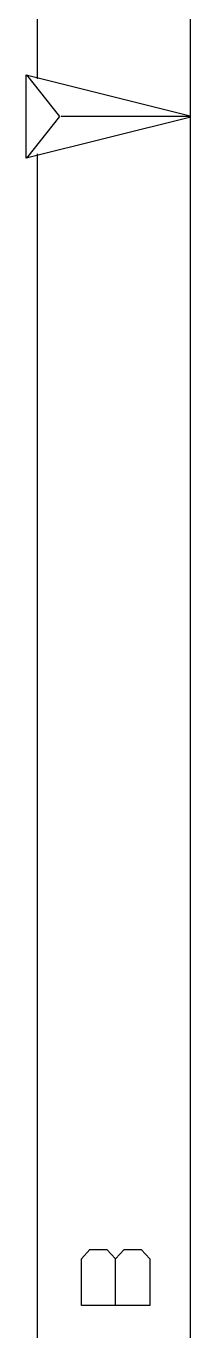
# Model space of a CAD drawing. Extents: x -262 to 926, y -118 to 722.
# Drawn here: x 898 to 926.4, y 92.3 to 317.4 of the extents above; entities that cross this region are included whole.
import ezdxf

# ---------------------------------------------------------------- set-up
doc = ezdxf.new("R2010")
doc.units = 0
doc.layers.add('1', color=1, linetype='CONTINUOUS')

msp = doc.modelspace()

# ---------------------------------------------------------------- linework, layer by layer
at = {"layer": '1'}
for p, q in [((926.33, -118.33), (926.33, 721.97)), ((899.93, 308.3), (899.93, 693.47)), ((897.95, 294.62), (897.95, 309)), ((897.95, 309), (926.28, 301.92)), ((903.78, 301.82), (898.1, 309)), ((926.38, 301.67), (897.95, 294.62)), ((898.1, 294.62), (903.78, 301.82)), ((926.38, 301.8), (904, 301.82)), ((899.93, -93.43), (899.93, 295.35)), ((907.5, 104.77), (908.95, 106.4)), ((908.95, 106.4), (911.9, 106.4)), ((911.9, 106.4), (913.38, 104.77)), ((913.38, 104.77), (914.85, 106.4)), ((914.85, 106.4), (917.8, 106.4)), ((917.8, 106.4), (919.28, 104.77)), ((907.5, 96.7), (907.5, 104.77)), ((913.38, 96.7), (913.38, 104.77)), ((919.28, 104.77), (919.28, 96.7)), ((919.28, 96.7), (907.5, 96.7))]:
    msp.add_line(p, q, dxfattribs=at)

doc.saveas('drawing.dxf')
